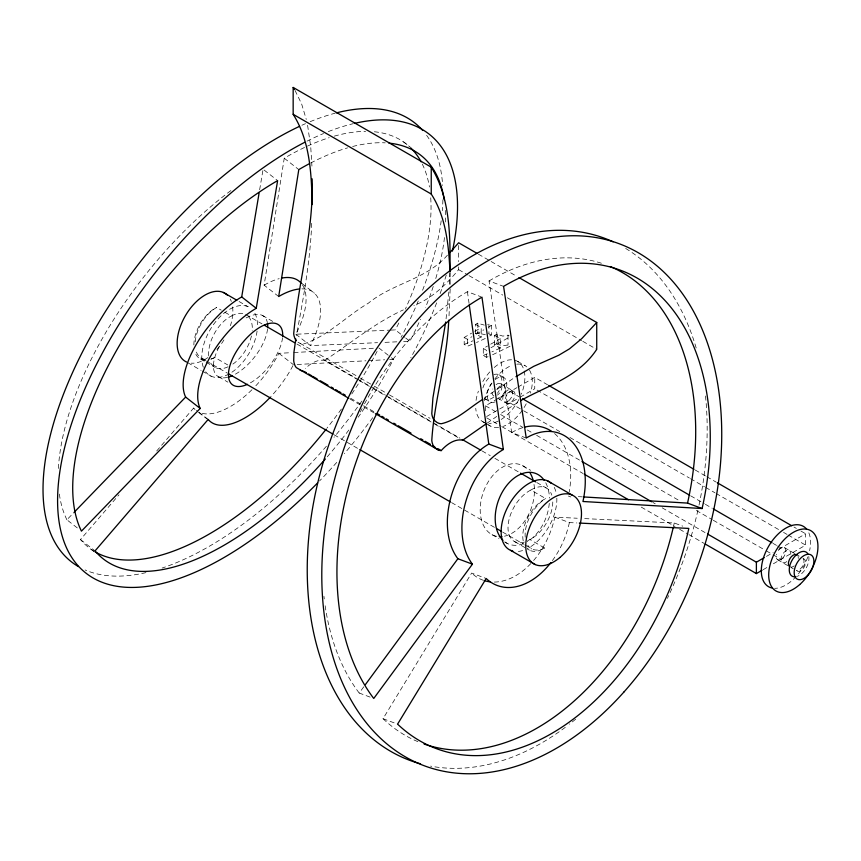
<?xml version="1.0" encoding="UTF-8"?>
<svg xmlns="http://www.w3.org/2000/svg" width="861" height="861" viewBox="0 0 861 861"><rect width="100%" height="100%" fill="white"/><g stroke="black" fill="none" stroke-linecap="round" stroke-linejoin="round"><path stroke-width="0.65" stroke-dasharray="4.3 3.23" d="M450.174 288.93L448.947 317.601M449.937 272.485L449.291 285.454M311.714 223.3C310.229 261.087 303.416 298.358 296.41 335.446M448.839 292.019L445.858 320.841M278.684 296.539L264.133 285.174L284.248 158.23A243.792 114.169 -52 0 1 329.182 137.674M259.645 189.764L262.896 170.381M417.886 741.655A243.792 163.052 -69.5 0 1 383.037 718.698L471.634 573.06L486.185 578.506M370.112 697.109L359.198 693.03L365.365 684.635M94.043 551.234A243.792 114.169 -52 0 1 80.493 539.535L118.979 494.806M156.691 450.981L193.617 408.071L197.772 411.321M458.655 266.953L458.655 269.644C446.31 284.334 432.104 298.455 413.883 305.494M77.286 527.911L66.889 519.786L74.304 512.123M447.419 255.168C426.464 279.448 392.498 283.269 368.314 303.223C346.423 315.998 327.966 336.22 303.502 343.959A17.586 10.149 -60 0 1 301.232 343.722L300.629 343.517A42.716 24.668 -60 0 1 298.993 342.775L298.024 342.194M484.539 398.116L495.796 390.205M487.283 423.052L496.743 416.423M496.743 389.549L514.06 377.914M501.565 413.097L518.752 401.807M324.683 360.425C350.664 343.291 374.836 322.886 403.325 309.895M489.78 335.973L491.319 335.026L491.319 325.501L488.94 324.123L487.713 324.543M475.552 324.371L481.202 327.632L481.202 337.06L475.552 333.799L475.552 324.371L477.866 323.036A41.769 24.119 0 0 0 479.157 323.628L484.302 325.114M472.022 344.357L467.415 346.273L464.197 344.422L464.197 337.447L471.634 333.153M474.82 331.313L481.202 327.632M464.197 337.447L467.415 339.309L471.903 336.716M476.381 334.133L483.85 329.817M488.338 327.223L491.319 325.501M494.644 335.392L500.295 338.653L500.295 348.081L494.644 344.82L494.644 335.392L496.958 334.057A41.769 24.119 0 0 0 498.25 334.649L502.846 336.113L508.033 335.155L509.077 335.758M488.069 356.637L486.508 357.304L483.29 355.442L483.29 348.468L487.541 346.014M490.727 344.174L500.295 338.653M490.996 347.736L508.926 337.394M485.486 410.858L485.486 405.8L516.837 387.708M517.956 387.063L534.746 377.366L547.531 384.749M486.616 416.53L519.075 397.793M520.195 397.147L534.746 388.741L534.746 377.366M766.462 556.389L773.178 552.514M778.774 549.275L805.638 533.766L805.638 545.142L772.059 564.525M763.104 569.702L767.582 567.119M475.552 333.799L477.866 332.594L477.866 323.036M494.644 344.82L496.958 343.614L496.958 334.057M485.27 338.491L476.467 342.517M481.202 337.06L475.972 339.503M500.295 348.081L491.922 351.858M464.197 344.422L472.829 340.838M483.29 355.442L488.747 353.171M492.61 354.764L510.422 346.057C507.247 343.324 502.846 347.607 499.24 344.637M491.319 335.026L488.639 333.777M485.313 334.649L480.147 333.616M255.868 385.728A69.655 32.621 -52 0 0 278.867 353.333L291.373 352.666M293.87 352.526L375.127 348.156M297.174 364.494L365.925 360.802M368.422 360.662L384.673 359.79M389.678 359.521L393.423 359.317A243.792 114.169 -52 0 1 358.198 417.219M302.512 284.98A69.655 32.621 -52 0 1 295.861 334.229L389.107 330.172M390.345 330.118L395.328 329.903L404.681 337.211M295.861 334.229L310.412 345.595L377.548 342.678M385.007 342.355L397.438 341.806M403.658 341.537L409.879 341.268A243.792 114.169 -52 0 0 420.469 319.302M533.626 560.479A69.655 46.591 -69.5 0 0 554.839 517.149L577.236 518.236M584.694 518.602L674.26 522.982L682.751 526.146M554.839 517.149L569.39 522.584L576.859 522.95M578.323 496.636L582.047 496.851M526.222 438.012L511.671 432.577L489.037 280.944L503.588 286.379M364.547 403.831A243.792 163.052 -69.5 0 1 467.415 291.696L480.761 296.679M568.389 496.044L570.811 496.958M383.037 718.698L397.588 724.133M478.372 254.156L489.984 260.851M491.136 261.518L516.665 276.263M458.655 269.644L467.932 275.003M469.094 275.671L502.749 295.097M507.387 297.777L581.649 340.655M582.811 341.322L596.727 349.362M517.676 361.426L525.07 365.688M695.182 469.998L705.654 476.036M706.816 476.714L716.115 482.085M794.014 527.05L796.339 528.396M800.988 531.086L805.638 533.766M483.29 348.468L486.508 350.33L486.508 357.304M537.07 390.087L689.37 478.016M690.533 478.694L704.492 486.745M705.654 487.412L714.953 492.783M716.115 493.461L778.893 529.709M783.542 532.389L787.029 534.401M788.202 535.068L805.638 545.142M499.025 374.783L503.954 377.624M500.467 383.662L513.597 391.238A6.963 4.025 -60 0 1 511.391 402.033A6.963 4.025 -60 0 1 505.364 398.546A6.963 4.025 -60 0 1 513.597 391.238M784.489 547.639L799.191 556.131M510.121 391.583L519.151 396.803M690.716 495.85L704.255 503.674M705.385 504.32L712.155 508.238M773.113 543.42L776.493 545.379M777.623 546.035L781.013 547.983M510.121 402.959L522.53 410.127M523.66 410.783L559.779 431.63M569.939 437.496L679.426 500.715M696.355 510.487L712.155 519.613M713.285 520.259L764.084 549.587M766.333 550.889L771.983 554.15M773.113 554.796L781.013 559.359M497.841 398.234L506.634 403.303M777.526 559.704L787.729 565.591M791.098 567.539L793.358 568.841M485.098 398.912L490.017 401.753M485.486 405.8L495.958 411.849M500.607 414.528L522.692 427.282M527.341 429.973L532.001 432.652M536.651 435.343L579.668 460.172M652.907 502.469L655.232 503.803M662.206 507.829L706.386 533.336M486.659 417.854L500.607 425.904M501.769 426.582L583.155 473.561M641.284 507.129L675.002 526.588M679.652 529.278L687.788 533.971M688.951 534.649L704.061 543.377M482.849 421.75L486.024 423.58M487.078 424.182L490.243 426.012M239.067 301.511L248.022 306.688M262.487 315.492L272.872 321.487M522.562 465.65L530.645 470.31M300.058 343.291L359.231 377.452M360.393 378.13L373.157 385.491M374.32 386.169L388.246 394.198M389.398 394.876L430.016 418.317M245.686 314.459L261.992 323.865M296.927 344.045L356.314 378.334M357.476 379.001L370.295 386.395M371.457 387.073L385.427 395.134M386.589 395.812L432.007 422.03M433.169 422.697L459.957 438.163M482.085 450.938L490.232 455.641M494.892 458.332L519.344 472.452M536.812 482.537L546.132 487.918M358.015 379.809L324.575 360.501A30.006 17.328 -60 0 0 305.278 368.583M359.091 380.433L372.038 387.902M373.114 388.526L384.985 395.382M388.214 397.244L433.524 423.408M434.601 424.032L458.343 437.732M195.221 341.849A30.006 17.328 -60 0 1 216.617 307.485L221.234 310.154M224.925 312.285L231.394 316.019A30.006 17.328 -60 0 1 244.104 313.802M524.349 542.086A30.006 17.328 -60 0 1 508.259 523.746A30.006 17.328 -60 0 1 530.871 490.038L545.648 498.573A30.006 17.328 -60 0 0 523.736 542.925M350.61 398.256L360.318 403.863M363.557 405.725L374.341 411.956M349.953 398.977L362.718 406.349M363.869 407.016L374.32 413.043M211.096 358.919A30.006 17.328 -60 0 0 214.798 357.466L227.734 364.935M527.621 540.783A30.006 17.328 -60 0 0 529.902 539.513L544.679 548.048A30.006 17.328 -60 0 1 527.944 549.243M201.754 358.37L205.241 360.382M206.403 361.05L227.315 373.125M334.219 434.848L358.617 448.936M451.573 502.598L494.569 527.416M502.706 532.12L523.617 544.195M524.779 544.862L531.754 548.887M200.505 359.026L205.058 361.652M206.188 362.309L215.282 367.55M514.641 541.644L526.006 548.199M527.147 548.855L529.418 550.168M218.651 376.806L227.885 382.144M492.083 534.67L499.003 538.674M504.783 542L507.086 543.334M187.73 362.685L201.162 370.434M202.281 371.08L211.236 376.257M403.572 141.936L410.848 147.618M284.248 158.23L298.799 169.595M264.123 170.058L277.629 180.606M405.714 338.029L409.879 341.268M301.92 283.441L314.394 293.181M378.872 347.962L390.313 356.885M391.346 357.702L393.423 359.317M278.867 353.333L293.418 364.698M198.816 412.128L208.168 419.436M198.697 412.473L207.017 418.963M80.493 539.535L95.044 550.9M90.986 549.243L94.107 551.675M295.054 90.47L301.641 103.977L306.279 119.399M307.592 125.308L310.724 146.682L311.93 166.076M467.415 291.696L469.094 303.599M450.012 272.679L450.206 284.281M508.033 335.155L508.033 344.68M488.94 324.123L488.94 333.659M467.415 339.309L467.415 346.273M458.655 245.45L458.655 261.583M498.885 344.906A37.184 21.202 0.9 0 1 496.593 343.851M479.792 333.885A37.184 21.202 0.9 0 1 477.5 332.83M554.236 487.358A39.402 22.752 -60 0 1 556.454 494.268M556.83 498.164A39.402 22.752 -60 0 1 527.545 548.522M522.584 550.566A39.402 22.752 -60 0 1 517.612 551.492M530.871 490.038A30.006 17.328 -60 0 1 551.815 495.161M552.773 501.974A30.006 17.328 -60 0 1 529.902 539.513M544.679 548.048A30.006 17.328 -60 0 1 527.793 545.293M525.21 537.232A30.006 17.328 -60 0 1 545.648 498.573M254.878 313.275A39.402 22.752 -60 0 1 257.45 327.072M257.084 331.119A39.402 22.752 -60 0 1 234.73 370.155A39.402 22.752 -60 0 1 205.736 371.812M203.325 367.249A39.402 22.752 -60 0 1 215.282 322.175A39.402 22.752 -60 0 1 250.077 307.808M230.242 299.058A39.402 22.752 -60 0 1 231.318 301.479M232.61 306.925A39.402 22.752 -60 0 1 230.436 325.706M223.935 339.934A39.402 22.752 -60 0 1 215.056 351.449M207.921 357.563A39.402 22.752 -60 0 1 191.185 363.17M204.993 359.403A30.006 17.328 -60 0 1 196.071 351.116M214.798 357.466A30.006 17.328 -60 0 1 210.827 359.263M205.467 360.199A30.006 17.328 -60 0 1 194.823 351.772M193.865 344.97A30.006 17.328 -60 0 1 216.617 307.485M248.485 316.579A30.006 17.328 -60 0 1 252.219 330.979M251.434 335.962A30.006 17.328 -60 0 1 231.243 365.107M228.057 366.786A30.006 17.328 -60 0 1 210.353 362.244M208.739 355.894A30.006 17.328 -60 0 1 231.394 316.019M493.848 374.632A13.927 8.04 -60 0 1 501.715 379.034A13.927 8.04 -60 0 1 497.454 393.262M493.848 396.996A13.927 8.04 -60 0 1 484.409 398.439M482.903 387.945A13.927 8.04 -60 0 1 491.179 376.031M495.193 379.54A13.927 8.04 -60 0 1 506.742 382.51A13.927 8.04 -60 0 1 497.873 400.505M495.193 401.915A13.927 8.04 -60 0 1 487.326 397.502A13.927 8.04 -60 0 1 491.599 383.285M496.087 384.619A6.963 4.025 -60 0 1 501.866 386.105A6.963 4.025 -60 0 1 497.432 395.102M493.88 395.899A6.963 4.025 -60 0 1 492.858 388.957M808.791 556.454A13.927 8.04 -60 0 1 797.308 576.343M803.227 558.628A6.963 4.025 -60 0 1 802.581 566.129A6.963 4.025 -60 0 1 796.403 570.434M778.312 550.47A6.963 4.025 -60 0 1 785.77 549.458A6.963 4.025 -60 0 1 780.723 559.521A6.963 4.025 -60 0 1 776.428 554.226M803.012 558.714A6.963 4.025 -60 0 1 804.228 567.076A6.963 4.025 -60 0 1 796.371 570.208M808.834 532.83A34.827 20.104 -60 0 1 809.609 550.674M807.812 556.949A34.827 20.104 -60 0 1 774.62 588.311M786.836 561.587A6.963 4.025 -60 0 1 781.035 559.876A6.963 4.025 -60 0 1 785.932 550.836A6.963 4.025 -60 0 1 790.839 554.193M798.061 556.486A6.963 4.025 -60 0 1 798.233 558.466M794.219 565.86A6.963 4.025 -60 0 1 791.065 567.141M494.246 367.486A34.827 20.104 -60 0 1 520.076 363.256A34.827 20.104 -60 0 1 521.325 394.177M518.839 399.536A34.827 20.104 -60 0 1 488.951 423.375M484.743 422.622A34.827 20.104 -60 0 1 475.735 408.308M476.047 400.397A34.827 20.104 -60 0 1 478.393 391.152M482.849 381.531A34.827 20.104 -60 0 1 490.447 371.188M516.718 364.181A34.827 20.104 -60 0 1 526.771 366.894M529.526 370.165A34.827 20.104 -60 0 1 530.548 393.1M526.232 403.809A34.827 20.104 -60 0 1 503.179 426.399M498.594 427.53A34.827 20.104 -60 0 1 488.531 424.817M484.216 400.677A34.827 20.104 -60 0 1 492.137 382.736M494.881 378.905A34.827 20.104 -60 0 1 512.134 365.301M497.163 388.968A6.963 4.025 -60 0 1 503.513 385.437A6.963 4.025 -60 0 1 504.471 392.121A6.963 4.025 -60 0 1 498.454 397.922M426.615 135.317A278.62 130.485 -52 0 1 442.651 185.47M442.898 199.827A278.62 130.485 -52 0 1 442.285 210.665M441.187 220.771A278.62 130.485 -52 0 1 421.621 292.697M418.252 300.995A278.62 130.485 -52 0 1 401.108 337.361M361.921 401.032A278.62 130.485 -52 0 1 334.025 437.27M326.437 446.181A278.62 130.485 -52 0 1 162.105 568.056M145.939 572.63A278.62 130.485 -52 0 1 85.088 569.95M301.92 125.243A278.62 130.485 -52 0 1 305.472 123.672M310.164 121.681A278.62 130.485 -52 0 1 335.112 113.211M446.235 275.154A278.62 130.485 -52 0 1 439.928 294.139M436.635 302.878A278.62 130.485 -52 0 1 410.794 357.799M372.673 417.693A278.62 130.485 -52 0 1 344.378 453.607M336.726 462.411A278.62 130.485 -52 0 1 319.496 480.998M307.011 141.15A278.62 130.485 -52 0 1 323.542 133.53M328.321 131.593A278.62 130.485 -52 0 1 353.376 123.64M66.889 519.786A243.792 114.169 -52 0 1 59.129 492.438M58.408 468.47A243.792 114.169 -52 0 1 233.256 188.828M422.31 164.107A243.792 114.169 -52 0 1 429.445 187.009M430.715 197.815A243.792 114.169 -52 0 1 405.391 309.099M398.826 322.993A243.792 114.169 -52 0 1 395.328 329.903M334.305 136.135A243.792 114.169 -52 0 1 365.634 131.367M374.363 131.765A243.792 114.169 -52 0 1 409.266 146.456M264.133 285.174A69.655 32.621 -52 0 1 279.158 278.673M445.352 210.418A243.792 114.169 -52 0 1 445.557 221.966M444.47 237.539A243.792 114.169 -52 0 1 435.268 280.126M433.255 286.444A243.792 114.169 -52 0 1 425.431 307.657M310.649 163.03A243.792 114.169 -52 0 1 347.586 147.866M352.655 146.488A243.792 114.169 -52 0 1 385.233 142.851M301.931 288.865A69.655 32.621 -52 0 1 310.412 345.595M377.086 351.417A243.792 114.169 -52 0 1 351.762 394.015M341.354 409.072A243.792 114.169 -52 0 1 326.986 428.132M251.961 389.732A69.655 32.621 -52 0 1 200.376 412.785M195.016 409.556A69.655 32.621 -52 0 1 193.617 408.071M348.845 430.026A243.792 114.169 -52 0 1 326.233 457.977M292.955 365.602A69.655 32.621 -52 0 1 271.193 396.275M246.149 317.903A37.809 17.704 -52 0 1 267.233 321.992M267.534 329.074A37.809 17.704 -52 0 1 234.999 374.395M227.595 377.355A37.809 17.704 -52 0 1 219.081 346.886M282.537 337.738A37.809 17.704 -52 0 1 250.002 383.059M625.678 248.463A278.62 186.353 -69.5 0 1 696.538 349.168M705.493 396.006A278.62 186.353 -69.5 0 1 698.766 506.408M697.916 510.261A278.62 186.353 -69.5 0 1 667.393 598.373M575.665 719.193A278.62 186.353 -69.5 0 1 569.465 724.166M565.29 727.341A278.62 186.353 -69.5 0 1 430.532 766.107M359.198 693.03A243.792 163.052 -69.5 0 1 325.081 605.337M324.242 598.922A243.792 163.052 -69.5 0 1 323.951 596.329M360.318 411.978A243.792 163.052 -69.5 0 1 362.094 408.48M489.037 280.944A243.792 163.052 -69.5 0 1 602.872 263.724M554.57 433.546A69.655 46.591 -69.5 0 1 569.229 491.879M511.671 432.577A69.655 46.591 -69.5 0 1 523.197 427.53M674.26 522.982A243.792 163.052 -69.5 0 1 673.442 526.62M530.817 563.589A69.655 46.591 -69.5 0 1 493.59 582.068M483.484 580.346A69.655 46.591 -69.5 0 1 471.634 573.06M569.39 522.584A69.655 46.591 -69.5 0 1 552.202 560.855M496.765 536.328A37.809 25.281 -69.5 0 1 485.658 486.573A37.809 25.281 -69.5 0 1 528.45 470.623M534.003 484.366A37.809 25.281 -69.5 0 1 503.147 536.446M545.745 482.784A37.809 25.281 -69.5 0 1 549.447 498.088M549.275 503.373A37.809 25.281 -69.5 0 1 527.33 541.687M523.402 543.646A37.809 25.281 -69.5 0 1 504.944 541.989M508.926 400.613A6.963 4.025 -60 0 0 511.133 389.818A6.963 4.025 -60 0 0 502.899 397.125A6.963 4.025 -60 0 0 508.926 400.613"/><path stroke-width="1.29" d="M312.134 178.84C313.91 231.286 298.186 282.031 293.709 333.745A24.022 13.873 -60 0 0 294.15 336.253L294.806 338.244A21.407 12.355 -60 0 0 296.356 340.752M449.969 271.333C450.357 236.172 450.335 198.052 431.243 167.163L293.16 87.445L293.16 114.319C310.046 140.989 311.542 173.89 312.123 204.563M448.732 320.195C447.139 360.77 434.31 399.999 431.791 440.337A24.022 13.873 -60 0 0 432.222 442.845L432.889 444.836A21.407 12.355 -60 0 0 434.439 447.354L438.141 449.883A21.966 12.678 -60 0 0 441.198 450.637M445.697 322.014L432.922 397.933L431.791 413.463A24.022 13.873 -60 0 0 432.222 415.971L432.889 417.962A21.407 12.355 -60 0 0 434.439 420.48L437.076 422.503A42.716 24.668 -60 0 0 438.701 423.235L439.314 423.44A17.586 10.149 -60 0 0 441.585 423.677C457.256 419.942 469.331 407.727 482.709 399.407M295.797 338.976L293.945 352.138L293.709 360.619A24.022 13.873 -60 0 0 294.15 363.127L294.806 365.118A21.407 12.355 -60 0 0 296.356 367.636L348.791 398.309M74.304 512.123L185.642 397.082A69.655 32.621 -52 0 1 241.704 296.927L259.075 193.187M256.255 308.292L277.629 180.606A243.792 114.169 -52 0 0 81.44 531.151L200.193 408.448A69.655 32.621 -52 0 1 256.255 308.292L241.704 296.927M365.365 684.635L457.88 558.735A69.655 46.591 -69.5 0 1 488.8 444.061L469.256 304.794M472.431 564.17L373.749 698.475A243.792 163.052 -69.5 0 1 481.966 297.142L503.351 449.507A69.655 46.591 -69.5 0 0 472.431 564.17L457.88 558.735M518.989 277.597L596.727 322.488L581.799 338.577L569.508 348.834L558.789 355.227L533.691 366.355L515.954 376.677M450.002 252.467L458.655 242.77L477.22 253.489M486.368 423.698L462.766 440.154M520.614 400.645C547.919 385.287 578.237 377.322 596.727 349.362L596.727 322.488M707.548 534.014L756.388 562.201L764.224 557.68M705.224 544.044L756.388 573.577L761.985 570.348M579.345 523.068L688.811 528.417A243.792 163.052 -69.5 0 1 397.588 724.133L486.185 578.506A69.655 46.591 -69.5 0 0 550.879 562.599M583.284 496.926L687.541 503.093L702.092 508.539A243.792 163.052 -69.5 0 0 503.588 286.379L526.222 438.012A69.655 46.591 -69.5 0 1 582.94 501.489L702.092 508.539M488.8 444.061L503.351 449.507M293.16 114.319L431.243 194.037C445.987 216.897 448.656 245.008 449.969 271.516M548.694 385.427L694.02 469.331M717.278 482.752L791.689 525.716M522.53 398.751L689.586 495.204M713.285 508.883L771.983 542.774M581.993 461.518L651.745 501.791M584.318 474.239L628.498 499.746M223.397 292.46L236.829 300.22M547.381 480.772L572.005 494.989M264.316 325.21L294.602 342.7M462.282 439.508L480.922 450.271M520.518 473.13L535.65 481.869M304.224 371.468L306.376 372.716M308.539 373.965L311.779 375.826M312.855 376.451L317.171 378.948M320.4 380.81L327.955 385.179M331.194 387.041L333.347 388.289M335.51 389.538L337.663 390.776M338.739 391.4L340.902 392.648M343.055 393.897L345.218 395.134M377.581 413.818L379.733 415.067M381.897 416.315L384.049 417.563M386.212 418.801L388.365 420.05M393.757 423.171L395.92 424.408M398.073 425.657L411.02 433.126M420.728 438.733L422.891 439.982M425.043 441.23L430.435 444.341M432.599 445.589L434.751 446.837M437.991 448.699L441.23 450.572A30.006 17.328 -60 0 1 462.658 440.219M375.482 413.71L438.141 449.883M228.477 373.792L333.056 434.17M359.78 449.603L450.411 501.931M496.894 528.762L501.543 531.441M510.595 550.34L535.23 564.558M185.642 397.082L200.193 408.448M293.16 87.445L294.419 89.458M756.388 562.201L756.388 573.577M431.243 167.163L431.243 194.037M303.115 370.919A21.966 12.678 -60 0 1 300.069 370.155M512.822 551.094A39.402 22.752 -60 0 1 509.055 504.6A39.402 22.752 -60 0 1 551.277 483.387M186.611 362.04A39.402 22.752 -60 0 1 186.084 314.566A39.402 22.752 -60 0 1 227.293 295.075M795.478 576.784A13.927 8.04 -60 0 1 791.797 560.705A13.927 8.04 -60 0 1 807.855 553.838M772.457 588.095A34.827 20.104 -60 0 1 768.518 546.466A34.827 20.104 -60 0 1 806.553 529.052M789.838 566.818A6.963 4.025 -60 0 1 790.021 558.466A6.963 4.025 -60 0 1 797.146 554.99M336.36 112.888A278.62 130.485 -52 0 1 422.719 130.463M78.426 566.581A278.62 130.485 -52 0 1 81.042 354.754A278.62 130.485 -52 0 1 299.542 126.341M354.614 123.349A278.62 130.485 -52 0 1 452.434 251.121M317.644 482.892A278.62 130.485 -52 0 1 57.698 506.731A278.62 130.485 -52 0 1 304.676 142.334M410.998 148.114A243.792 114.169 -52 0 1 421.147 161.846M281.999 278.028A69.655 32.621 -52 0 1 301.275 283.312M388.914 143.13A243.792 114.169 -52 0 1 444.201 199.677M309.454 163.655A243.792 114.169 -52 0 0 298.799 169.595L278.684 296.539A69.655 32.621 -52 0 1 299.305 289.005M326.158 429.187A243.792 114.169 -52 0 1 95.097 551.858M325.361 458.978A243.792 114.169 -52 0 1 95.044 550.9L208.168 419.436A69.655 32.621 -52 0 0 270.419 397.093M267.448 323.036A37.809 17.704 -52 0 1 267.653 327.761M232.448 375.665A37.809 17.704 -52 0 1 228.778 377.043M247.451 384.329A37.809 17.704 -52 0 1 229.112 368.799A37.809 17.704 -52 0 1 259.43 327.557A37.809 17.704 -52 0 1 282.656 336.425M420.545 763.815A278.62 186.353 -69.5 0 1 332.034 435.731A278.62 186.353 -69.5 0 1 613.129 241.823M610.331 266.555A243.792 163.052 -69.5 0 1 687.541 503.093M524.274 427.228A69.655 46.591 -69.5 0 1 551.341 431.135M673.162 527.836A243.792 163.052 -69.5 0 1 424.075 744.022M490.458 581.885A69.655 46.591 -69.5 0 1 484.442 580.658M530.032 472.883A37.809 25.281 -69.5 0 1 532.981 479.663M501.845 536.597A37.809 25.281 -69.5 0 1 499.262 536.64M502.975 540.331A37.809 25.281 -69.5 0 1 504.783 488.112A37.809 25.281 -69.5 0 1 544.27 480.373M559.79 557.584A39.402 22.752 -60 0 0 574.061 496.108A39.402 22.752 -60 0 0 526.997 535.628A39.402 22.752 -60 0 0 559.79 557.584M806.574 576.483A13.927 8.04 -60 0 0 810.997 554.893A13.927 8.04 -60 0 0 794.509 569.508A13.927 8.04 -60 0 0 806.574 576.483M799.697 584.565A34.827 20.104 -60 0 0 810.739 530.624A34.827 20.104 -60 0 0 769.54 567.151A34.827 20.104 -60 0 0 799.697 584.565M624.085 691.835A278.62 186.353 -69.5 0 0 619.371 243.803A278.62 186.353 -69.5 0 0 321.81 578.646A278.62 186.353 -69.5 0 0 624.085 691.835"/></g></svg>
